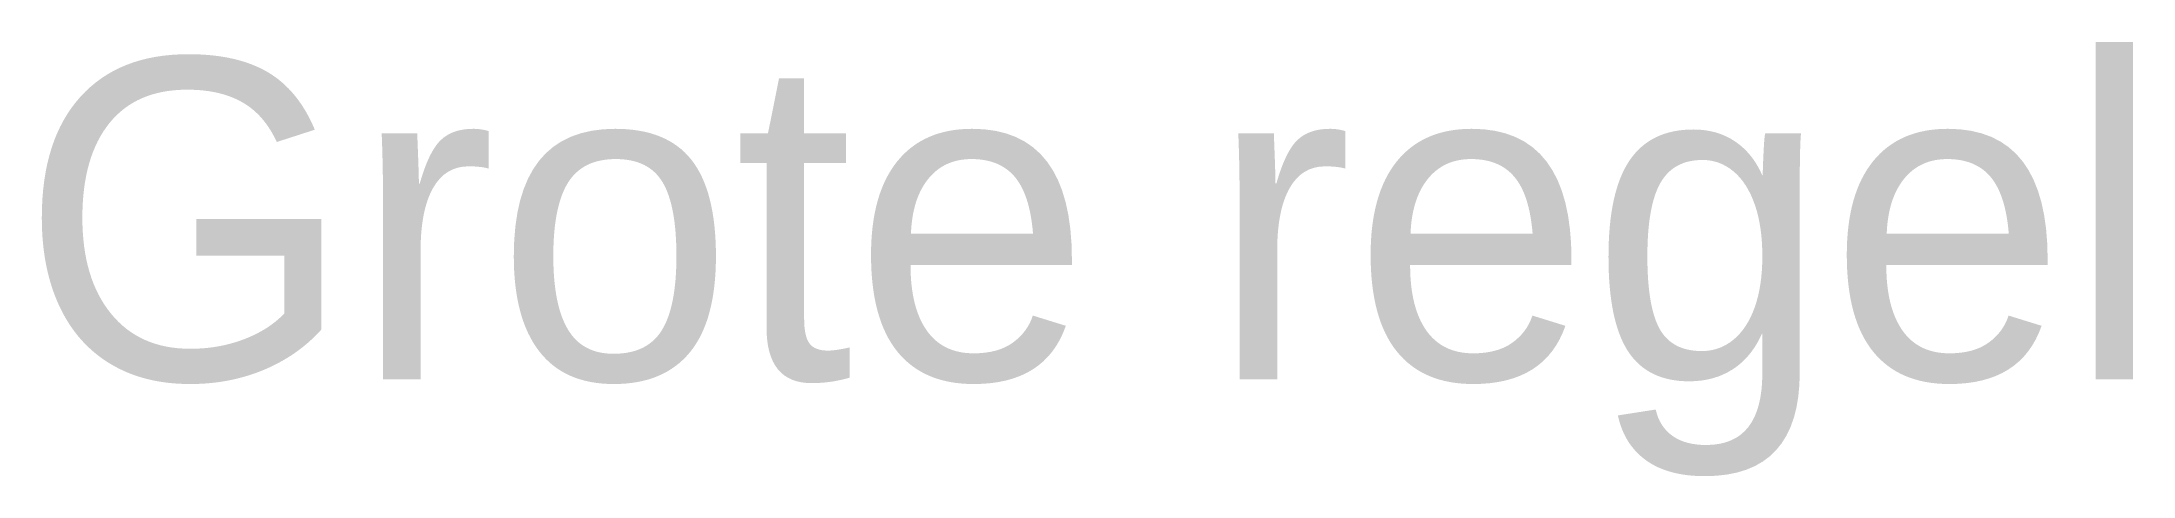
# Model space of a CAD drawing. Extents: x 0.1 to 22.9, y -1.1 to 3.6.
import ezdxf

# ---------------------------------------------------------------- set-up
doc = ezdxf.new("R2010")
doc.units = 0
doc.header["$MEASUREMENT"] = 0
doc.layers.add('to-xx-t35_1', color=7, linetype='CONTINUOUS', lineweight=35)
doc.styles.add('RTW_ISO', font='iso-rtw.shx')

msp = doc.modelspace()

# ---------------------------------------------------------------- texts
at = {"layer": 'to-xx-t35_1', "style": 'RTW_ISO'}
msp.add_text('Grote regel', height=3.5, dxfattribs=at).set_placement((-0.173, -0.056))

doc.saveas('drawing.dxf')
